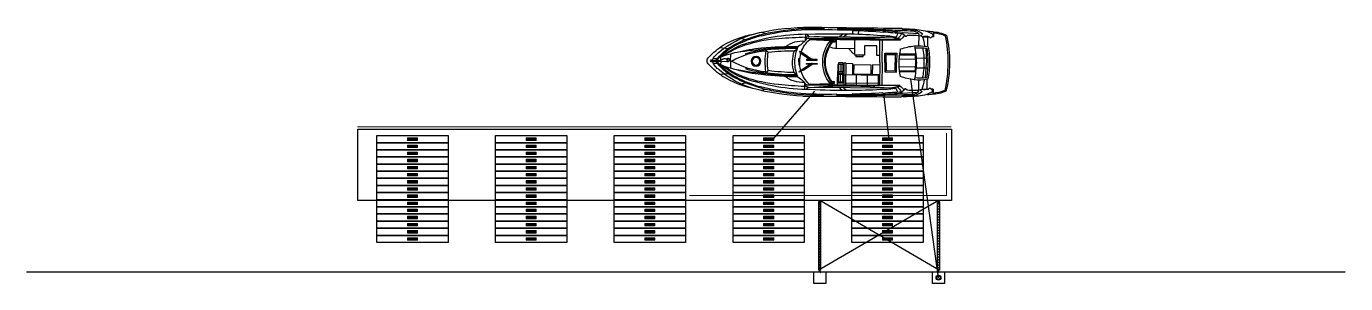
# Model space of a CAD drawing. Header units: inches. Extents: x -109738 to 221208, y -141753 to 114586.
# Drawn here: x -56767 to -1218, y -59819 to -48992 of the extents above; entities that cross this region are included whole.
import ezdxf

# ---------------------------------------------------------------- set-up
doc = ezdxf.new("R2010")
doc.units = ezdxf.units.IN
doc.header["$LTSCALE"] = 1000
doc.header["$MEASUREMENT"] = 0
doc.linetypes.add('DASH', pattern=[0.35, 0.25, -0.1])
doc.linetypes.add('DOTE', pattern=[2.42, 2, -0.2, 0.02, -0.2])
doc.layers.add('00标注文字', color=2, linetype='Continuous', lineweight=15)
for name, color, linetype in [('DOTE', 1, 'Continuous'), ('furniture', 6, 'Continuous'), ('PUB_DIM', 3, 'Continuous')]:
    doc.layers.add(name, color=color, linetype=linetype)

# ---------------------------------------------------------------- blocks, each defined once
blk = doc.blocks.new('M24_90')
at = {"layer": 'PUB_DIM'}
for p, q in [((-11, 11), (-14, 10)), ((-11, 11), (-7, 10)), ((-11, 11), (11, 11)), ((-7, 10), (0, 11)), ((-7, 10), (-7, 0)), ((0, 11), (7, 10)), ((11, 11), (7, 10)), ((7, 10), (7, 0)), ((11, 11), (14, 10)), ((-11, -74), (-14, -73)), ((-11, -74), (-7, -73)), ((-11, -74), (11, -74)), ((-7, -73), (-7, -58)), ((-7, -73), (0, -74)), ((0, -74), (7, -73)), ((7, -73), (7, -58)), ((11, -74), (7, -73)), ((11, -74), (14, -73))]:
    blk.add_line(p, q, dxfattribs=at)
for points in [[(-14, 10), (14, 10), (14, 0), (-14, 0)], [(-8, 0), (8, 0), (8, -77), (-8, -77)], [(-15, -52), (15, -52), (15, -55), (-15, -55)], [(-14, -73), (14, -73), (14, -58), (-14, -58)]]:
    blk.add_lwpolyline(points, close=True, dxfattribs=at)
blk = doc.blocks.new('ahjshdasda')
at = {"layer": 'PUB_DIM'}
for p, q in [((39726.1, 54600.6), (39726.1, 54591)), ((39727.5, 54600.6), (39727.5, 54591)), ((39729.2, 54600.6), (39729.3, 54591)), ((39730.7, 54600.6), (39730.7, 54591))]:
    blk.add_line(p, q, dxfattribs=at)
for points in [[(39719.6, 54601.7), (39737.2, 54601.7), (39737.2, 54600.3), (39719.6, 54600.3)], [(39729, 54598.9), (39729, 54579.6), (39727.7, 54579.6), (39727.7, 54598.9)]]:
    blk.add_lwpolyline(points, close=True, dxfattribs=at)
at = {"layer": 'PUB_DIM', "xscale": 0.08773124708293675, "yscale": 0.08773124708293675, "zscale": 0.08773124708293675, "rotation": 90.01075038123389}
blk.add_blockref('M24_90', (39726.1, 54594.5), dxfattribs=at)
blk = doc.blocks.new('M16膨胀螺栓')
at = {"layer": 'PUB_DIM'}
for p, q in [((-12, 12), (-16, 10)), ((-12, 12), (-8, 10)), ((-12, 12), (12, 12)), ((-8, 10), (0, 12)), ((0, 12), (8, 10)), ((12, 12), (8, 10)), ((12, 12), (16, 10)), ((-8, -84), (-12, -103)), ((-12, -103), (-12, -112)), ((-12, -112), (12, -112)), ((-10, -112), (-10, -112)), ((0, -128), (-10, -123)), ((-5, -117), (5, -117)), ((-2, -107), (-4, -112)), ((-1, -84), (-2, -107)), ((0, -128), (10, -123)), ((1, -84), (2, -107)), ((2, -107), (4, -112)), ((8, -84), (12, -103)), ((10, -112), (10, -112)), ((12, -103), (12, -112))]:
    blk.add_line(p, q, dxfattribs=at)
for points in [[(-16, 10), (16, 10), (16, 0), (-16, 0)], [(-8, 22), (8, 22), (8, -73), (-8, -73)], [(-10, -18), (10, -18), (10, -123), (-10, -123)], [(-8, -79), (8, -79), (8, -84), (-8, -84)]]:
    blk.add_lwpolyline(points, close=True, dxfattribs=at)
for centre, start, end in [((-5, -112), 180, 270), ((5, -112), 270, 0)]:
    blk.add_arc(centre, 5, start, end, dxfattribs=at)
blk = doc.blocks.new('hjashdasda')
at = {"layer": 'DOTE', "linetype": 'DOTE', "ltscale": 0.02}
for p, q in [((37907, 49665), (37897, 49665)), ((37903, 49683), (37903, 49656))]:
    blk.add_line(p, q, dxfattribs=at)
at = {"layer": 'DOTE', "linetype": 'DOTE', "ltscale": 0.005}
for p, q in [((37909, 49660), (37909, 49655)), ((37896, 49659), (37896, 49655))]:
    blk.add_line(p, q, dxfattribs=at)
at = {"layer": 'PUB_DIM'}
for p, q in [((37900, 49657), (37900, 49669)), ((37905, 49669), (37900, 49669)), ((37902, 49657), (37902, 49669)), ((37903, 49657), (37903, 49669)), ((37905, 49657), (37905, 49669)), ((37896, 49657), (37896, 49656)), ((37897, 49657), (37897, 49656)), ((37908, 49657), (37908, 49656)), ((37909, 49657), (37909, 49656))]:
    blk.add_line(p, q, dxfattribs=at)
for points in [[(37902, 49661), (37902, 49682), (37903, 49682), (37903, 49661)], [(37911, 49656), (37894, 49656), (37894, 49657), (37911, 49657)]]:
    blk.add_lwpolyline(points, close=True, dxfattribs=at)
at = {"layer": 'PUB_DIM', "yscale": 0.08773124708293675, "zscale": 0.08773124708293675}
for name, p, xscale, rotation in [('M24_90', (37905, 49665), 0.08773124708293675, 270), ('M16膨胀螺栓', (37896, 49657), -0.08773124708293675, 359.9999999999325)]:
    blk.add_blockref(name, p, dxfattribs=dict(at, xscale=xscale, rotation=rotation))
at = {"layer": 'PUB_DIM', "xscale": 0.08773124708293675, "yscale": 0.08773124708293675, "zscale": 0.08773124708293675}
blk.add_blockref('M16膨胀螺栓', (37909, 49657), dxfattribs=at)
blk = doc.blocks.new('游艇码头系船柱')
at = {"layer": '00标注文字', "color": 2}
for p, q in [((0.04, 0.1), (0.045, 0.1)), ((0.04, 0.05), (0.045, 0.05)), ((0.045, 0.1), (0.045, 0.05)), ((0.045, 0.095), (0.096, 0.095)), ((0.045, 0.055), (0.096, 0.055)), ((0.15, 0.11), (0.19, 0.11)), ((0.15, 0.04), (0.19, 0.04)), ((0.43, 0.095), (0.18, 0.095)), ((0.43, 0.055), (0.18, 0.055)), ((0.46, 0.11), (0.42, 0.11)), ((0.46, 0.04), (0.42, 0.04)), ((0.565, 0.095), (0.514, 0.095)), ((0.565, 0.055), (0.514, 0.055)), ((0.57, 0.1), (0.565, 0.1)), ((0.565, 0.1), (0.565, 0.05)), ((0.57, 0.05), (0.565, 0.05))]:
    blk.add_line(p, q, dxfattribs=at)
blk.add_lwpolyline([(0, 0.15), (0.61, 0.15), (0.61, 0), (0, 0)], close=True, dxfattribs=at)
for centre in [(0.13, 0.075), (0.48, 0.075)]:
    blk.add_circle(centre, 0.04, dxfattribs=at)
at = {"layer": '00标注文字', "color": 8}
for centre in [(0.13, 0.075), (0.48, 0.075)]:
    blk.add_circle(centre, 0.035, dxfattribs=at)
at = {"layer": '00标注文字', "color": 2}
for centre, radius, start, end in [((0.046, 0.075), 0.0256, 102.68038, 257.31962), ((0.151, 0.075), 0.035, 325.1501, 34.8499), ((0.19, 0.075), 0.035, 34.8499, 90), ((0.19, 0.075), 0.035, 270, 325.1501), ((0.42, 0.075), 0.035, 90, 145.1501), ((0.42, 0.075), 0.035, 214.8499, 270), ((0.459, 0.075), 0.035, 145.1501, 214.8499), ((0.564, 0.075), 0.0256, 282.68038, 77.31962)]:
    blk.add_arc(centre, radius, start, end, dxfattribs=at)
blk = doc.blocks.new('*U283')
blk.add_lwpolyline([(-1500, 150), (1500, 150), (1500, -150), (-1500, -150)], close=True)
at = {"layer": '00标注文字', "xscale": -693.1336901761795, "yscale": 693.1336901761795, "zscale": 693.1336901761795}
blk.add_blockref('游艇码头系船柱', (211, -52), dxfattribs=at)
blk = doc.blocks.new('*U284')
at = {"color": 0, "linetype": 'ByBlock', "lineweight": -2, "transparency": 16777216}
for p in [(0, 0), (0, -300), (0, -600), (0, -900), (0, -1200), (0, -1500), (0, -1800), (0, -2100), (0, -2400), (0, -2700), (0, -3000), (0, -3300), (0, -3600), (0, -3900), (0, -4200)]:
    blk.add_blockref('*U283', p, dxfattribs=at)
at = {"layer": '00标注文字', "xscale": -693.1336901761795, "yscale": 693.1336901761795, "zscale": 693.1336901761795}
blk.add_blockref('游艇码头系船柱', (211, -52), dxfattribs=at)
blk = doc.blocks.new('*U286')
at = {"color": 0, "linetype": 'ByBlock', "lineweight": -2, "transparency": 16777216}
for p in [(0, 0), (5000, 0), (10000, 0), (15000, 0), (20000, 0)]:
    blk.add_blockref('*U284', p, dxfattribs=at)
blk = doc.blocks.new('A$Cf6bfa866')
for points in [[(2.046, 14.366), (2.046, 13.82)], [(2.104, 14.366), (2.104, 13.444)], [(1.272, 13.883), (1.318, 13.375)], [(2.046, 13.82), (1.853, 13.82)], [(1.929, 14.274), (1.929, 14.007)], [(2.075, 14.292), (2.046, 14.292)], [(2.075, 14.292), (2.104, 14.292)], [(2.104, 13.82), (2.297, 13.82)], [(2.221, 14.274), (2.221, 14.007)], [(2.877, 13.883), (2.831, 13.375)], [(2.075, 13.222), (1.635, 13.222)], [(2.075, 13.222), (2.514, 13.222)], [(0.678, 12.709), (0.76, 12.308)], [(1.687, 12.304), (1.611, 12.304)], [(2.463, 12.304), (2.539, 12.304)], [(3.472, 12.709), (3.39, 12.308)], [(0.315, 11.365), (0.393, 11.139)], [(3.834, 11.365), (3.757, 11.139)], [(1.518, 10.952), (1.392, 11.072)], [(2.631, 10.952), (2.758, 11.072)], [(1.419, 9.376), (1.272, 9.192)], [(1.585, 8.854), (1.457, 9.002), (1.483, 9.028), (1.438, 9.073), (1.511, 9.055), (1.93, 8.411)], [(1.602, 8.871), (1.567, 8.836), (1.91, 8.315)], [(1.602, 8.871), (1.93, 8.346)], [(2.075, 9.095), (1.887, 9.095), (1.887, 9.041)], [(2.075, 9.095), (2.262, 9.095), (2.262, 9.041)], [(2.565, 8.854), (2.692, 9.002), (2.666, 9.028), (2.712, 9.073), (2.639, 9.055), (2.22, 8.411)], [(2.547, 8.871), (2.22, 8.346)], [(2.547, 8.871), (2.582, 8.836), (2.239, 8.315)], [(2.731, 9.376), (2.878, 9.192)], [(0.4, 8.725), (0.792, 8.725)], [(0.546, 8.531), (0.546, 3.439)], [(0.67, 3.065), (0.67, 8.503)], [(0.709, 8.469), (0.709, 2.987)], [(0.731, 8.461), (0.778, 7.189)], [(1.93, 8.346), (1.93, 8.632), (1.974, 8.632)], [(1.974, 8.297), (1.974, 7.996), (1.93, 7.996), (1.93, 8.284)], [(1.974, 8.632), (1.974, 8.333)], [(2.175, 8.632), (2.175, 8.333)], [(2.22, 8.346), (2.22, 8.632), (2.175, 8.632)], [(2.175, 8.297), (2.175, 7.996), (2.22, 7.996), (2.22, 8.284)], [(3.749, 8.725), (3.358, 8.725)], [(3.419, 8.461), (3.372, 7.189)], [(3.441, 8.469), (3.441, 2.987)], [(3.479, 3.065), (3.479, 8.503)], [(3.604, 8.531), (3.604, 3.439)], [(0.005, 7.67), (0.112, 7.563)], [(0.771, 7.157), (0.728, 7.157), (0.728, 7.426), (0.769, 7.426)], [(3.379, 7.157), (3.422, 7.157), (3.422, 7.426), (3.381, 7.426)], [(4.144, 7.67), (4.038, 7.563)], [(0.067, 6.788), (0.128, 6.788), (0.128, 5.866)], [(0.709, 7.078), (0.62, 7.078)], [(0.709, 6.946), (0.88, 6.946), (0.88, 7.078)], [(1.262, 5.73), (1.262, 6.833), (0.709, 6.833)], [(2.192, 6.704), (2.651, 6.704)], [(2.192, 6.569), (2.651, 6.569)], [(2.192, 6.434), (2.651, 6.434)], [(2.192, 6.434), (2.192, 6.357)], [(2.219, 6.704), (2.219, 6.751), (2.499, 6.751), (2.499, 6.704)], [(2.513, 6.704), (2.513, 6.747), (2.651, 6.747)], [(2.693, 6.67), (2.651, 6.67)], [(2.693, 6.464), (2.651, 6.464)], [(2.771, 6.67), (2.814, 6.67)], [(2.771, 6.464), (2.814, 6.464)], [(2.952, 6.704), (2.952, 6.747), (2.814, 6.747)], [(3.273, 6.704), (2.814, 6.704)], [(3.273, 6.569), (2.814, 6.569)], [(3.273, 6.434), (2.814, 6.434)], [(3.247, 6.704), (3.247, 6.751), (2.966, 6.751), (2.966, 6.704)], [(3.247, 6.751), (3.247, 6.769), (3.441, 6.769)], [(3.441, 6.946), (3.27, 6.946), (3.27, 7.078)], [(3.273, 6.434), (3.273, 6.357)], [(3.441, 7.078), (3.529, 7.078)], [(4.082, 6.788), (4.021, 6.788), (4.021, 5.866)], [(0.369, 5.866), (0.104, 5.866)], [(1.651, 4.219), (1.651, 4.403), (1.073, 4.403), (1.073, 5.139), (1.651, 5.139), (1.651, 5.73), (0.709, 5.73)], [(1.517, 5.73), (1.558, 5.8), (1.304, 6.055), (1.262, 6.055)], [(1.651, 5.67), (1.731, 5.67), (1.731, 5.211), (1.651, 5.211)], [(3.441, 6.357), (2.119, 6.357), (2.119, 6.272), (3.441, 6.272)], [(2.145, 6.272), (2.145, 5.851), (2.851, 5.851)], [(2.851, 4.302), (2.851, 6.357)], [(2.851, 5.633), (3.441, 5.633)], [(3.342, 4.302), (3.342, 6.272)], [(0.372, 5.522), (0.161, 5.506)], [(2.851, 4.964), (3.441, 4.964)], [(0.61, 4.552), (0.709, 4.508)], [(2.075, 4.219), (0.709, 4.219)], [(2.075, 4.067), (0.709, 4.067)], [(2.075, 4.219), (3.441, 4.219)], [(2.075, 4.067), (3.441, 4.067)], [(2.229, 4.219), (2.229, 4.661), (2.802, 4.661), (2.802, 4.219)], [(2.835, 4.219), (2.835, 4.302), (3.441, 4.302)], [(3.539, 4.552), (3.441, 4.508)], [(0.295, 3.274), (0.11, 3.274)], [(0.546, 3.439), (0.492, 3.439)], [(0.511, 3.311), (0.511, 3.268), (0.584, 3.268)], [(2.075, 3.907), (1.504, 3.907), (1.504, 3.197), (2.075, 3.197)], [(1.504, 3.907), (1.588, 3.823)], [(1.588, 3.281), (1.504, 3.197)], [(2.075, 3.823), (1.588, 3.823), (1.588, 3.281), (2.075, 3.281)], [(2.075, 3.907), (2.645, 3.907), (2.645, 3.197), (2.075, 3.197)], [(2.075, 3.823), (2.561, 3.823), (2.561, 3.281), (2.075, 3.281)], [(2.645, 3.907), (2.561, 3.823)], [(2.561, 3.281), (2.645, 3.197)], [(3.638, 3.311), (3.638, 3.268), (3.565, 3.268)], [(3.604, 3.439), (3.658, 3.439)], [(3.855, 3.274), (4.04, 3.274)], [(0.072, 2.434), (0.072, 2.848), (0.01, 2.883)], [(0.241, 2.819), (0.322, 2.869)], [(0.241, 2.819), (0.3, 1.894)], [(0.414, 2.553), (0.499, 2.638), (0.499, 2.69)], [(0.709, 3.065), (0.67, 3.065), (0.649, 3.044), (0.649, 2.987), (0.709, 2.987)], [(1.535, 3.007), (1.535, 2.046)], [(1.596, 3.014), (1.596, 2.099)], [(1.843, 3.036), (1.843, 2.07)], [(2.306, 3.036), (2.306, 2.07)], [(2.554, 3.014), (2.554, 2.099)], [(2.615, 3.007), (2.615, 2.046)], [(3.441, 3.065), (3.479, 3.065), (3.5, 3.044), (3.5, 2.987), (3.441, 2.987)], [(3.736, 2.553), (3.65, 2.638), (3.65, 2.69)], [(3.909, 2.819), (3.828, 2.869)], [(3.909, 2.819), (3.85, 1.894)], [(4.078, 2.434), (4.078, 2.848), (4.139, 2.883)], [(0.344, 1.845), (0.416, 1.917)], [(1.038, 1.858), (0.425, 1.858)], [(0.457, 1.608), (0.501, 1.608), (0.501, 1.345)], [(1.778, 2.021), (1.778, 1.317)], [(2.372, 2.021), (2.372, 1.317)], [(3.112, 1.858), (3.725, 1.858)], [(3.693, 1.608), (3.649, 1.608), (3.649, 1.345)], [(3.805, 1.845), (3.734, 1.917)], [(0.385, 0.978), (0.493, 1.086)], [(0.561, 1.154), (0.493, 1.086)], [(0.493, 0.979), (0.493, 1.086)], [(0.501, 1.345), (1.087, 1.345)], [(0.501, 1.345), (0.501, 1.256)], [(1.175, 1.435), (2.075, 1.399)], [(2.975, 1.435), (2.075, 1.399)], [(3.649, 1.345), (3.063, 1.345)], [(3.656, 1.086), (3.588, 1.154)], [(3.649, 1.345), (3.649, 1.256)], [(3.765, 0.978), (3.656, 1.086)], [(3.656, 0.979), (3.656, 1.086)]]:
    blk.add_lwpolyline(points)
for points in [[(0.771, 7.157), (0.727, 7.113, 0.768854), (0.755, 7.064, -7.484608)], [(3.379, 7.157), (3.423, 7.113, -0.768854), (3.395, 7.064, 7.484608)]]:
    blk.add_lwpolyline(points, format="xyb")
for points in [[(2.123, 6.704), (2.192, 6.704), (2.192, 6.434), (2.123, 6.434)], [(2.651, 6.763), (2.814, 6.763), (2.814, 6.357), (2.651, 6.357)], [(2.693, 6.702), (2.771, 6.702), (2.771, 6.432), (2.693, 6.432)], [(3.343, 6.704), (3.273, 6.704), (3.273, 6.434), (3.343, 6.434)], [(2.236, 5.787), (2.782, 5.787), (2.782, 4.722), (2.236, 4.722)]]:
    blk.add_lwpolyline(points, close=True)
for centre, radius in [((2.075, 14.401), 0.0453), ((2.075, 11.685), 0.295), ((2.075, 11.685), 0.229), ((1.945, 8.315), 0.0345), ((2.205, 8.315), 0.0345)]:
    blk.add_circle(centre, radius)
for centre, radius, start, end in [((5.768, 10.514), 5.618, 134.24436, 145.73697), ((2.725, 13.009), 1.495, 117.02835, 144.29324), ((2.111, 14.274), 0.373, 95.50294, 134.70725), ((2.039, 14.274), 0.373, 45.29275, 84.49706), ((1.424, 13.009), 1.495, 35.70676, 62.97165), ((-1.618, 10.514), 5.618, 34.26303, 45.75564), ((5.871, 10.255), 5.67, 140.24633, 163.53115), ((6.731, 10.501), 6.443, 150.46442, 167.79855), ((5.171, 10.918), 4.395, 140.04051, 160.55), ((6.813, 10.331), 6.061, 145.76434, 160.56123), ((3.787, 11.601), 3.04, 124.94431, 150.22583), ((3.754, 11.578), 2.961, 130.35112, 150.94041), ((9.139, 11.098), 7.799, 159.45543, 167.126), ((1.86, 13.846), 0.0264, 155.69613, 253.36607), ((2.46, 13.306), 0.832, 119.86056, 138.56771), ((2.064, 13.58), 0.142, 132.42764, 286.22244), ((1.812, 13.865), 0.239, 311.01209, 349.21906), ((0.362, 11.601), 3.04, 29.77417, 55.05569), ((1.689, 13.306), 0.832, 41.43229, 60.13944), ((2.289, 13.846), 0.0264, 286.63393, 24.30387), ((-4.99, 11.098), 7.799, 12.874, 20.54457), ((0.396, 11.578), 2.961, 29.05959, 49.64888), ((-2.663, 10.331), 6.061, 19.43877, 34.23566), ((-1.021, 10.918), 4.395, 19.45, 39.95949), ((-1.721, 10.255), 5.67, 16.46885, 39.75367), ((-2.581, 10.501), 6.443, 12.20145, 29.53558), ((6.9, 9.829), 6.622, 150.29536, 163.15071), ((6.442, 10.08), 6.039, 150.90874, 162.22902), ((27.593, 8.591), 26.4, 170.74869, 178.75634), ((10.394, 10.47), 9.168, 165.04479, 174.41642), ((6.376, 10.696), 4.957, 150.18733, 175.45381), ((1.975, 13.386), 0.066, 101.847, 231.79441), ((1.759, 13.048), 0.335, 39.23607, 58.45771), ((2.157, 13.553), 0.221, 191.10452, 233.57199), ((2.278, 13.048), 0.335, 121.54229, 140.76393), ((1.961, 13.475), 0.119, 302.86161, 342.04742), ((-2.226, 10.696), 4.957, 4.54619, 29.81267), ((2.062, 13.386), 0.066, 308.20559, 58.21379), ((-6.244, 10.47), 9.168, 5.58358, 14.95521), ((-23.443, 8.591), 26.4, 1.24366, 9.25131), ((-2.293, 10.08), 6.039, 17.77098, 29.09126), ((-2.751, 9.829), 6.622, 16.84929, 29.70464), ((13.058, 8.44), 12.661, 161.86045, 180.14659), ((9.106, 9.644), 8.453, 161.33981, 175.42902), ((6.614, 10.66), 5.267, 161.81314, 175.89001), ((-2.465, 10.66), 5.267, 4.10999, 18.18686), ((-4.957, 9.644), 8.453, 4.57098, 18.66019), ((-8.908, 8.44), 12.661, 359.85341, 18.13955), ((14.052, 8.369), 14.06, 165.61075, 178.07127), ((15.754, 7.771), 15.653, 166.59664, 174.49135), ((7.911, 9.375), 7.722, 162.09901, 170.05951), ((3.795, 10.659), 3.351, 157.83187, 167.24053), ((23.09, 9.077), 21.94, 174.0239, 179.82684), ((-18.941, 9.077), 21.94, 0.17316, 5.9761), ((0.355, 10.659), 3.351, 12.75947, 22.16813), ((-3.761, 9.375), 7.722, 9.94049, 17.90099), ((-11.604, 7.771), 15.653, 5.50865, 13.40336), ((-9.902, 8.369), 14.06, 1.92873, 14.38925), ((14.552, 8.019), 14.499, 169.31038, 181.58909), ((16.904, 9.356), 15.634, 173.82572, 180.60026), ((1.448, 10.991), 0.098, 97.85324, 151.81457), ((13.908, 9.38), 12.489, 172.76715, 180.01779), ((2.506, 2.079), 9.073, 92.72233, 96.78138), ((2.431, 4.183), 6.83, 92.99049, 97.6819), ((1.644, 2.079), 9.073, 83.21862, 87.27767), ((1.718, 4.183), 6.83, 82.3181, 87.00951), ((-9.758, 9.38), 12.489, 359.98221, 7.23285), ((2.702, 10.991), 0.098, 28.18543, 82.14676), ((-12.755, 9.356), 15.634, 359.39974, 6.17428), ((-10.402, 8.019), 14.499, 358.41091, 10.68962), ((53.335, 5.979), 52.833, 175.29019, 177.02103), ((2.48, 8.887), 1.66, 142.35288, 184.53746), ((1.67, 8.887), 1.66, 355.46254, 37.64712), ((-49.185, 5.979), 52.833, 2.97897, 4.70981), ((-895.48, 4.291), 895.492, 359.909954, 0.291206), ((22.115, 7.639), 22.003, 175.74075, 182.21648), ((-0.59, 10.27), 2.073, 307.52435, 327.06999), ((2.034, 7.306), 1.741, 108.11912, 138.44399), ((2.104, 6.945), 2.397, 90.70003, 113.44732), ((2.142, 7.034), 2.451, 91.56603, 107.15667), ((2.034, 7.306), 1.741, 88.65201, 105.84516), ((2.008, 7.034), 2.451, 72.84333, 88.43397), ((2.045, 6.945), 2.397, 66.55268, 89.29997), ((2.116, 7.306), 1.741, 74.15484, 91.34799), ((2.116, 7.306), 1.741, 41.55601, 71.88088), ((4.739, 10.27), 2.073, 212.93001, 232.47565), ((-17.965, 7.639), 22.003, 357.78352, 4.25925), ((899.63, 4.291), 895.492, 179.708794, 180.090046), ((37.843, 6.76), 37.481, 177.48002, 181.19557), ((-0.016, 8.121), 0.672, 33.26718, 51.85239), ((0.936, 8.491), 0.392, 143.35768, 174.15192), ((-24.597, 5.912), 25.244, 354.86886, 5.13114), ((0.108, 8.392), 0.612, 22.50668, 32.9425), ((0.756, 8.563), 0.105, 142.66696, 255.78338), ((3.393, 8.563), 0.105, 284.21662, 37.33304), ((4.042, 8.392), 0.612, 147.0575, 157.49332), ((28.747, 5.912), 25.244, 174.86886, 185.13114), ((3.214, 8.491), 0.392, 5.84808, 36.64232), ((4.166, 8.121), 0.672, 128.14761, 146.73282), ((-33.693, 6.76), 37.481, 358.80443, 2.51998), ((2.097, 5.423), 2.12, 90.60607, 129.28341), ((2.034, 5.743), 1.915, 88.77948, 130.99585), ((2.076, 5.553), 1.938, 90.03553, 128.11305), ((-0.322, 6.704), 1.59, 4.65317, 20.62866), ((2.116, 5.743), 1.915, 49.00415, 91.22052), ((2.052, 5.423), 2.12, 50.71659, 89.39393), ((2.074, 5.553), 1.938, 51.88695, 89.96447), ((-400.02, 0.814), 400.132, 0.43596, 0.85555), ((-86.647, 2.665), 86.813, 0.94309, 2.72267), ((1.62, 5.446), 1.609, 131.86959, 141.39942), ((1.783, 5.295), 1.672, 137.72289, 147.96981), ((0.833, 7.136), 0.107, 222.65871, 295.94564), ((3.316, 7.136), 0.107, 244.05436, 317.34129), ((2.53, 5.446), 1.609, 38.60058, 48.13041), ((2.367, 5.295), 1.672, 32.03019, 42.27711), ((90.797, 2.665), 86.813, 177.27733, 179.05691), ((404.169, 0.814), 400.132, 179.14445, 179.56404), ((36.329, 6.52), 36.182, 181.03586, 183.99261), ((20.18, 5.864), 19.811, 179.66976, 184.94439), ((-16.031, 5.864), 19.811, 355.05561, 0.33024), ((-32.18, 6.52), 36.182, 356.00739, 358.96414), ((-456.062, -27.699), 457.322, 3.82641, 3.9864), ((-34.798, 0.732), 35.185, 3.48273, 5.33063), ((5.369, 4.131), 4.926, 179.71357, 189.5902), ((-1.219, 4.131), 4.926, 350.4098, 0.28643), ((38.948, 0.732), 35.185, 174.66937, 176.51727), ((460.211, -27.699), 457.322, 176.0136, 176.17359), ((34.068, 4.119), 33.968, 180.43986, 182.91944), ((-0.631, 5.927), 2.944, 288.53246, 292.62082), ((0.47, 3.272), 0.0695, 297.16713, 356.36505), ((0.685, 3.445), 0.14, 182.66886, 214.63627), ((0.408, 3.296), 0.177, 357.62625, 23.23988), ((0.765, 3.275), 0.181, 175.52682, 218.30133), ((0.679, 3.146), 0.0875, 148.44318, 224.41082), ((3.385, 3.275), 0.181, 321.69867, 4.47318), ((3.471, 3.146), 0.0875, 315.58918, 31.55682), ((3.741, 3.296), 0.177, 156.76012, 182.37375), ((3.464, 3.445), 0.14, 325.36373, 357.33114), ((3.68, 3.272), 0.0695, 183.63495, 242.83287), ((4.78, 5.927), 2.944, 247.37918, 251.46754), ((-29.918, 4.119), 33.968, 357.08056, 359.56014), ((4.005, 2.677), 3.98, 177.1859, 182.71516), ((-0.041, 2.389), 0.122, 348.99633, 54.86759), ((4.736, 2.466), 4.699, 179.80103, 191.87956), ((0.003, 3.614), 0.769, 294.28471, 320.29141), ((0.657, 3.023), 0.369, 204.75704, 244.69248), ((3.667, 2.242), 3.268, 174.5306, 183.64782), ((-0.021, 3.422), 0.821, 303.16592, 328.05719), ((0.672, 3.102), 0.0585, 128.3217, 211.27769), ((0.701, 3.075), 0.0786, 133.04094, 228.81631), ((0.504, 3.044), 0.168, 7.11839, 44.76109), ((4.838, 1.695), 3.811, 160.60051, 173.60741), ((2.145, -1.801), 4.846, 90.83444, 100.71563), ((2.004, -1.801), 4.846, 79.28437, 89.16556), ((-0.689, 1.695), 3.811, 6.39259, 19.39949), ((4.171, 3.422), 0.821, 211.94281, 236.83408), ((3.646, 3.044), 0.168, 135.23891, 172.88161), ((3.449, 3.075), 0.0786, 311.18369, 46.95906), ((3.477, 3.102), 0.0585, 328.72231, 51.6783), ((4.147, 3.614), 0.769, 219.70859, 245.71529), ((3.493, 3.023), 0.369, 295.30752, 335.24296), ((0.482, 2.242), 3.268, 356.35218, 5.4694), ((-0.586, 2.466), 4.699, 348.12044, 0.19897), ((4.19, 2.389), 0.122, 125.13241, 191.00367), ((0.145, 2.677), 3.98, 357.28484, 2.8141), ((1.061, 2.307), 0.984, 176.58578, 219.83565), ((0.845, 2.338), 0.703, 175.88155, 224.57855), ((0.337, 1.699), 0.0384, 215.22736, 337.8259), ((0.644, 1.538), 0.308, 130.72602, 151.71572), ((1.85, 2.104), 1.446, 182.78218, 197.58044), ((1.028, 1.5), 0.581, 163.29343, 204.8194), ((1.311, 3.72), 2.218, 247.75815, 263.47429), ((3.644, 1.849), 2.606, 174.03672, 191.14737), ((2.367, 9.053), 7.057, 259.25832, 267.62724), ((4.079, 1.762), 2.922, 173.40404, 187.60026), ((1.991, 5.568), 4.019, 258.04881, 271.19001), ((2.139, 5.716), 3.658, 261.45181, 268.99017), ((1.783, 9.053), 7.057, 272.37276, 280.74168), ((2.01, 5.716), 3.658, 271.00983, 278.54819), ((2.158, 5.568), 4.019, 268.80999, 281.95119), ((0.071, 1.762), 2.922, 352.39974, 6.59596), ((0.506, 1.849), 2.606, 348.85263, 5.96328), ((2.839, 3.72), 2.218, 276.52571, 292.24185), ((3.122, 1.5), 0.581, 335.1806, 16.70657), ((2.3, 2.104), 1.446, 342.41956, 357.21782), ((3.506, 1.538), 0.308, 28.28428, 49.27398), ((3.813, 1.699), 0.0384, 202.1741, 324.77264), ((3.305, 2.338), 0.703, 315.42145, 4.11845), ((3.089, 2.307), 0.984, 320.16435, 3.41422), ((1.444, 1.8), 1.341, 192.98248, 217.82574), ((1.294, 1.28), 1.139, 173.65712, 191.49319), ((0.279, 1.091), 0.108, 200.29962, 251.14225), ((2.62, 1.18), 2.444, 183.07921, 203.48393), ((2.788, 1.231), 2.555, 185.44758, 201.98438), ((0.301, 1.213), 0.231, 255.83945, 263.99045), ((0.413, 2.603), 1.626, 265.17671, 272.81389), ((0.989, 1.477), 0.536, 204.3184, 217.06526), ((3.644, 1.849), 2.606, 191.14737, 192.20708), ((2.29, 8.5), 7.3, 260.58985, 268.31044), ((2.226, 9.02), 7.715, 262.22631, 268.8791), ((1.924, 9.02), 7.715, 271.1209, 277.77369), ((1.86, 8.5), 7.3, 271.68956, 279.41015), ((0.506, 1.849), 2.606, 347.79292, 348.85263), ((3.122, 1.5), 0.581, 323.43574, 335.1806), ((3.736, 2.603), 1.626, 267.18611, 274.82329), ((1.362, 1.231), 2.555, 338.01562, 354.55242), ((2.705, 1.8), 1.341, 322.17426, 347.01752), ((1.53, 1.18), 2.444, 336.51607, 356.92079), ((3.87, 1.091), 0.108, 271.31235, 288.85775), ((3.87, 1.091), 0.108, 288.85775, 339.70038), ((2.855, 1.28), 1.139, 348.50681, 6.34288), ((2.018, 6.603), 6.603, 255.62771, 270.49513), ((2.13, 8.455), 8.357, 258.18079, 269.62007), ((2.019, 8.455), 8.357, 270.37993, 281.81921), ((2.132, 6.603), 6.603, 269.50487, 284.37229)]:
    blk.add_arc(centre, radius, start, end)

msp = doc.modelspace()

# ---------------------------------------------------------------- hatches: boundary and pattern name
h = msp.add_hatch()
h.set_pattern_fill('ANSI31', color=3, scale=50)
h.set_pattern_definition([(45, (-63125.38, -110925.47), (-56.1266, 56.1266), [])])
h.paths.add_polyline_path([(-23404, -59256), (-23324, -59256), (-23324, -56383), (-23404, -56383)])
h = msp.add_hatch()
h.set_pattern_fill('ANSI31', color=3, scale=50)
h.set_pattern_definition([(45, (-58125.38, -110925.47), (-56.1266, 56.1266), [])])
h.paths.add_polyline_path([(-18404, -59256), (-18324, -59256), (-18324, -56383), (-18404, -56383)])

# ---------------------------------------------------------------- linework, layer by layer
for points in [[(-18360, -59569), (-19526, -51219)], [(-23577, -51718), (-25331, -53737)], [(-20681, -51829), (-20451, -53723)]]:
    msp.add_lwpolyline(points)
at = {"color": 4, "const_width": 50}
msp.add_lwpolyline([(-42829, -53222), (-17818, -53219)], dxfattribs=at)
for points in [[(-42807, -53319), (-17807, -53319), (-17807, -56319), (-28307, -56319), (-28307, -56319), (-32307, -56319), (-32307, -56319), (-42807, -56319)], [(-23610, -59319), (-23110, -59319), (-23110, -59819), (-23610, -59819)], [(-18610, -59319), (-18110, -59319), (-18110, -59819), (-18610, -59819)]]:
    msp.add_lwpolyline(points, close=True)
at = {"color": 6, "const_width": 50}
msp.add_lwpolyline([(-18026, -53479), (-18026, -56112), (-28512, -56112), (-28512, -56112), (-28858, -56112)], dxfattribs=at)
at = {"color": 3}
for points in [[(-23404, -56383), (-23324, -56383), (-23324, -59256), (-23404, -59256)], [(-18404, -56383), (-18324, -56383), (-18324, -59256), (-18404, -59256)]]:
    msp.add_lwpolyline(points, close=True, dxfattribs=at)
at = {"color": 1}
for points in [[(-23364, -56309), (-18362, -59218)], [(-18364, -56319), (-23362, -59218)]]:
    msp.add_lwpolyline(points, dxfattribs=at)
at = {"linetype": 'DASH', "ltscale": 0.1}
msp.add_lwpolyline([(-56767, -59319), (-1218, -59319)], dxfattribs=at)
at = {"color": 1}
for radius in [104, 73.7]:
    msp.add_circle((-18360, -59569), radius, dxfattribs=at)

# ---------------------------------------------------------------- block references
msp.add_blockref('*U286', (-40511, -53737))
for name, p, xscale, yscale, zscale in [('ahjshdasda', (-244594, -360368), 5.568559892244242, 5.568559892244242, 5.568559892244242), ('ahjshdasda', (-239594, -360368), 5.568559892244242, 5.568559892244242, 5.568559892244242), ('hjashdasda', (-170906, -252614), 3.892708075587689, 3.892708075587689, 3.892708075587689), ('hjashdasda', (-165906, -252614), 3.892708075587689, 3.892708075587689, 3.892708075587689)]:
    msp.add_blockref(name, p, dxfattribs=dict(xscale=xscale, yscale=yscale, zscale=zscale))
at = {"layer": 'furniture', "xscale": -697.2941519856797, "yscale": 697.2941519856796, "zscale": 697.2941519856796, "rotation": 89.42979518107212}
msp.add_blockref('A$Cf6bfa866', (-17881, -49094), dxfattribs=at)

doc.saveas('drawing.dxf')
